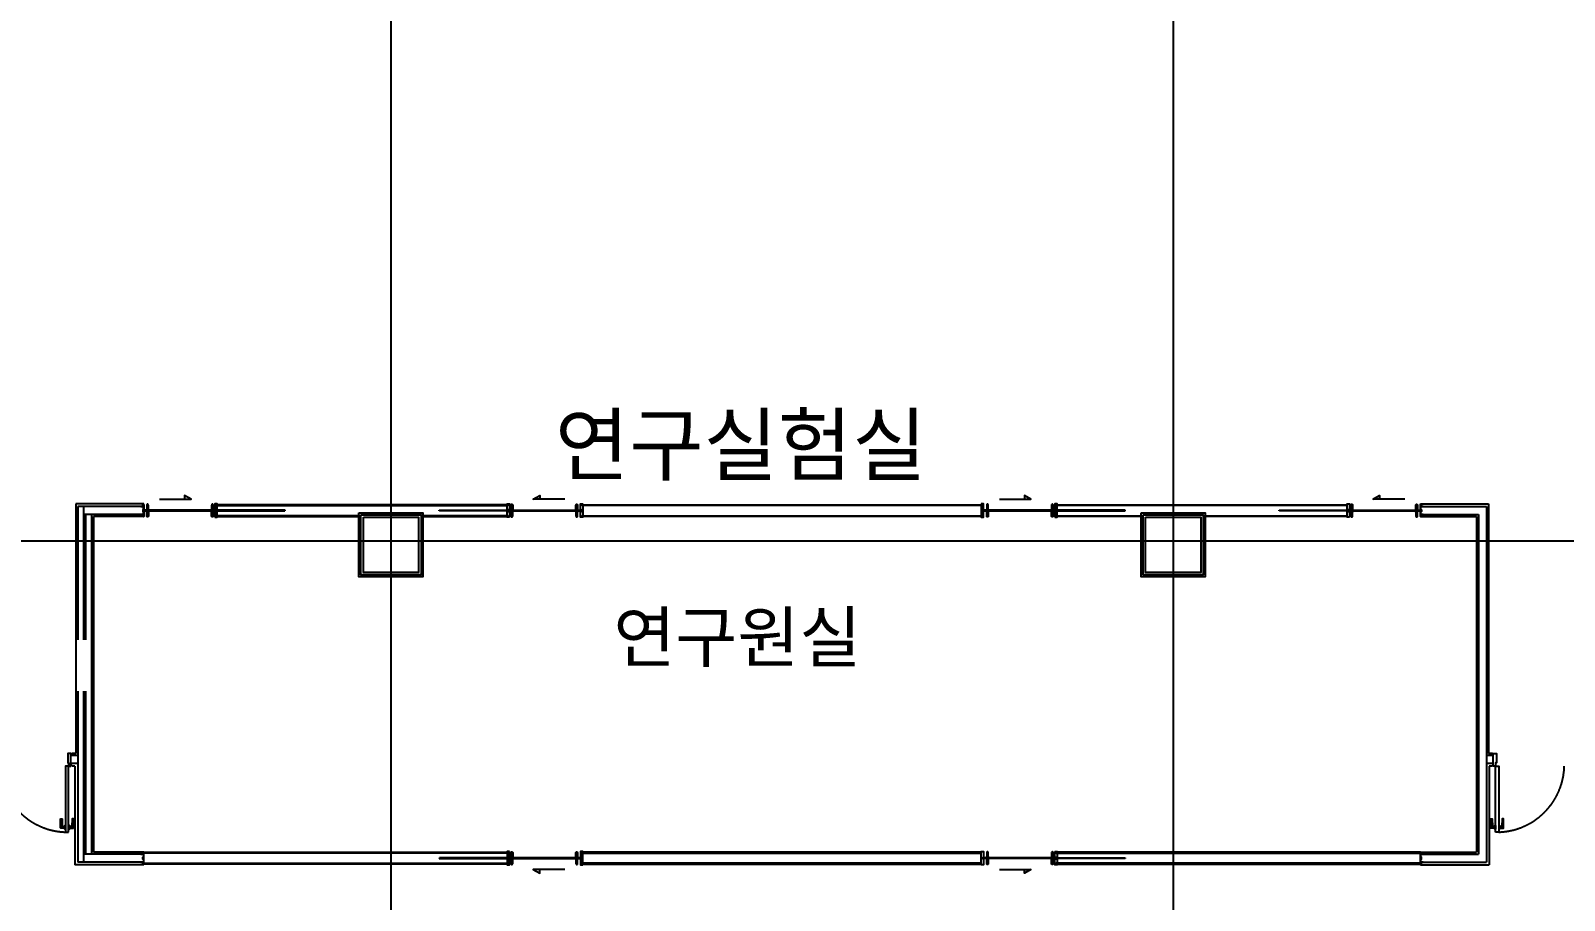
# Model space of a CAD drawing. Header units: metres. Extents: x 630750 to 860239, y 578133 to 726633.
# Drawn here: x 713644 to 733054, y 671261 to 682271 of the extents above; entities that cross this region are included whole.
import ezdxf

# ---------------------------------------------------------------- set-up
doc = ezdxf.new("R2010")
doc.units = ezdxf.units.M
doc.header["$LTSCALE"] = 300
for name, pattern in [('3232$0$HIDDEN', [0.375, 0.25, -0.125]), ('3232$0$업무시설_xr-base$0$CONTINOUS', [0]), ('DASHDOT', [25.4, 12.7, -6.35, 0, -6.35]), ('업무시설_xr-base$0$CONTINOUS', [0])]:
    doc.linetypes.add(name, pattern=pattern)
for name, color, linetype in [('3232$0$KUK-DOOR', 4, 'Continuous'), ('3232$0$KUK-DOOR-FRAME', 4, 'Continuous'), ('3232$0$KUK-WALL-FIN 1', 30, 'Continuous'), ('3232$0$KUK-WINDOW', 4, 'Continuous'), ('A-CEN-1', 1, 'Continuous'), ('A-CON', 2, 'Continuous'), ('A-TXT', 3, 'Continuous'), ('KUK-DOOR', 4, 'Continuous'), ('KUK-DOOR-FRAME', 4, 'Continuous'), ('KUK-WALL-DRYWALL', 4, 'Continuous'), ('KUK-WALL-FIN 1', 30, 'Continuous')]:
    doc.layers.add(name, color=color, linetype=linetype)
doc.styles.add('돋움', font='')
doc.styles.get('돋움').set_extended_font_data('Dotum')

# ---------------------------------------------------------------- blocks, each defined once
blk = doc.blocks.new('3232$0$D H')
at = {"layer": '3232$0$KUK-DOOR', "color": 1}
for q in [(-383416, 245431), (-383276, 245431)]:
    blk.add_line((-383346, 245431), q, dxfattribs=at)
at = {"layer": '3232$0$KUK-DOOR', "color": 8}
for points in [[(-383356, 245421), (-383416, 245421, -0.414214), (-383426, 245431), (-383426, 245431, -0.414214), (-383416, 245441), (-383356, 245441)], [(-383351, 245411), (-383351, 245411, -0.414214), (-383356, 245416), (-383356, 245446, -0.414214), (-383351, 245451), (-383351, 245451)], [(-383341, 245411), (-383341, 245411, 0.414214), (-383336, 245416), (-383336, 245446, 0.414214), (-383341, 245451), (-383341, 245451)], [(-383336, 245421), (-383276, 245421, 0.414214), (-383266, 245431), (-383266, 245431, 0.414214), (-383276, 245441), (-383336, 245441)]]:
    blk.add_lwpolyline(points, format="xyb", close=True, dxfattribs=at)

msp = doc.modelspace()

# ---------------------------------------------------------------- linework, layer by layer
at = {"layer": '3232$0$KUK-DOOR', "color": 8}
for p, q in [((719674.4, 676199.2, 1192.4), (720614.4, 676199.2, 3419.7)), ((719674.4, 676191.2, -888.5), (720614.4, 676191.2, 3421.4)), ((726634.4, 676199.2, 1192.4), (725694.4, 676199.2, 3419.7)), ((726634.4, 676191.2, -888.5), (725694.4, 676191.2, 3421.4)), ((730304.4, 676199.2, 1192.4), (731244.4, 676199.2, 3419.7)), ((730304.4, 676191.2, -888.5), (731244.4, 676191.2, 3421.4)), ((719674.4, 671799.3, -888.5), (720614.4, 671799.3, 3421.4)), ((726634.4, 671799.3, -888.5), (725694.4, 671799.3, 3421.4)), ((719674.4, 671791.3, 1192.4), (720614.4, 671791.3, 3419.7)), ((726634.4, 671791.3, 1192.4), (725694.4, 671791.3, 3419.7))]:
    msp.add_line(p, q, dxfattribs=at)
at = {"layer": '3232$0$KUK-DOOR', "color": 1, "ltscale": 30, "elevation": 0}
for points in [[(715274.1, 676339.6), (715673.7, 676339.6), (715591.7, 676385.3), (715591.7, 676339.6)], [(720404.7, 676339.6), (720005.1, 676339.6), (720087.2, 676385.3), (720087.2, 676339.6)], [(725904.1, 676339.6), (726303.7, 676339.6), (726221.7, 676385.3), (726221.7, 676339.6)], [(731034.7, 676339.6), (730635.1, 676339.6), (730717.2, 676385.3), (730717.2, 676339.6)], [(720404.7, 671650.9), (720005.1, 671650.9), (720087.2, 671605.1), (720087.2, 671650.9)], [(725904.1, 671650.9), (726303.7, 671650.9), (726221.7, 671605.1), (726221.7, 671650.9)]]:
    msp.add_lwpolyline(points, dxfattribs=at)
at = {"layer": '3232$0$KUK-DOOR', "elevation": 0}
for points in [[(716003.4, 676200.2), (715065.4, 676200.2), (715064.4, 676199.2), (715064.4, 676191.2), (715065.4, 676190.2), (716003.4, 676190.2), (716004.4, 676191.2), (716004.4, 676199.2), (716003.4, 676200.2)], [(719675.4, 676200.2), (720613.4, 676200.2), (720614.4, 676199.2), (720614.4, 676191.2), (720613.4, 676190.2), (719675.4, 676190.2), (719674.4, 676191.2), (719674.4, 676199.2), (719675.4, 676200.2)], [(726633.4, 676200.2), (725695.4, 676200.2), (725694.4, 676199.2), (725694.4, 676191.2), (725695.4, 676190.2), (726633.4, 676190.2), (726634.4, 676191.2), (726634.4, 676199.2), (726633.4, 676200.2)], [(730305.4, 676200.2), (731243.4, 676200.2), (731244.4, 676199.2), (731244.4, 676191.2), (731243.4, 676190.2), (730305.4, 676190.2), (730304.4, 676191.2), (730304.4, 676199.2), (730305.4, 676200.2)], [(719675.4, 671790.3), (720613.4, 671790.3), (720614.4, 671791.3), (720614.4, 671799.3), (720613.4, 671800.3), (719675.4, 671800.3), (719674.4, 671799.3), (719674.4, 671791.3), (719675.4, 671790.3)], [(726633.4, 671790.3), (725695.4, 671790.3), (725694.4, 671791.3), (725694.4, 671799.3), (725695.4, 671800.3), (726633.4, 671800.3), (726634.4, 671799.3), (726634.4, 671791.3), (726633.4, 671790.3)]]:
    msp.add_lwpolyline(points, dxfattribs=at)
at = {"layer": '3232$0$KUK-DOOR', "color": 5, "linetype": '3232$0$HIDDEN', "ltscale": 0.1, "elevation": 0}
for points in [[(716863.4, 676200.2), (715885.4, 676200.2), (715884.4, 676199.2), (715884.4, 676191.2), (715885.4, 676190.2), (716863.4, 676190.2), (716864.4, 676191.2), (716864.4, 676199.2), (716863.4, 676200.2)], [(718815.4, 676200.2), (719793.4, 676200.2), (719794.4, 676199.2), (719794.4, 676191.2), (719793.4, 676190.2), (718815.4, 676190.2), (718814.4, 676191.2), (718814.4, 676199.2), (718815.4, 676200.2)], [(727493.4, 676200.2), (726515.4, 676200.2), (726514.4, 676199.2), (726514.4, 676191.2), (726515.4, 676190.2), (727493.4, 676190.2), (727494.4, 676191.2), (727494.4, 676199.2), (727493.4, 676200.2)], [(729445.4, 676200.2), (730423.4, 676200.2), (730424.4, 676199.2), (730424.4, 676191.2), (730423.4, 676190.2), (729445.4, 676190.2), (729444.4, 676191.2), (729444.4, 676199.2), (729445.4, 676200.2)], [(718815.4, 671790.3), (719793.4, 671790.3), (719794.4, 671791.3), (719794.4, 671799.3), (719793.4, 671800.3), (718815.4, 671800.3), (718814.4, 671799.3), (718814.4, 671791.3), (718815.4, 671790.3)], [(727493.4, 671790.3), (726515.4, 671790.3), (726514.4, 671791.3), (726514.4, 671799.3), (726515.4, 671800.3), (727493.4, 671800.3), (727494.4, 671799.3), (727494.4, 671791.3), (727493.4, 671790.3)]]:
    msp.add_lwpolyline(points, dxfattribs=at)
at = {"layer": '3232$0$KUK-DOOR-FRAME', "elevation": 0}
for points in [[(715974.4, 676205.2), (716004.4, 676205.2), (716004.4, 676280.2), (715974.4, 676280.2)], [(719704.4, 676205.2), (719674.4, 676205.2), (719674.4, 676280.2), (719704.4, 676280.2)], [(726604.4, 676205.2), (726634.4, 676205.2), (726634.4, 676280.2), (726604.4, 676280.2)], [(730334.4, 676205.2), (730304.4, 676205.2), (730304.4, 676280.2), (730334.4, 676280.2)], [(715974.4, 676110.2), (716004.4, 676110.2), (716004.4, 676185.2), (715974.4, 676185.2)], [(719704.4, 676110.2), (719674.4, 676110.2), (719674.4, 676185.2), (719704.4, 676185.2)], [(726604.4, 676110.2), (726634.4, 676110.2), (726634.4, 676185.2), (726604.4, 676185.2)], [(730334.4, 676110.2), (730304.4, 676110.2), (730304.4, 676185.2), (730334.4, 676185.2)], [(719704.4, 671880.3), (719674.4, 671880.3), (719674.4, 671805.3), (719704.4, 671805.3)], [(726604.4, 671880.3), (726634.4, 671880.3), (726634.4, 671805.3), (726604.4, 671805.3)], [(719704.4, 671785.3), (719674.4, 671785.3), (719674.4, 671710.3), (719704.4, 671710.3)], [(726604.4, 671785.3), (726634.4, 671785.3), (726634.4, 671710.3), (726604.4, 671710.3)]]:
    msp.add_lwpolyline(points, close=True, dxfattribs=at)
for points in [[(720634.4, 676280.2), (720634.4, 676110.2), (720604.4, 676110.2), (720604.4, 676185.2), (720614.4, 676185.2), (720614.4, 676205.2), (720604.4, 676205.2), (720604.4, 676280.2), (720634.4, 676280.2)], [(725674.4, 676280.2), (725674.4, 676110.2), (725704.4, 676110.2), (725704.4, 676185.2), (725694.4, 676185.2), (725694.4, 676205.2), (725704.4, 676205.2), (725704.4, 676280.2), (725674.4, 676280.2)], [(720634.4, 671710.3), (720634.4, 671880.3), (720604.4, 671880.3), (720604.4, 671805.3), (720614.4, 671805.3), (720614.4, 671785.3), (720604.4, 671785.3), (720604.4, 671710.3), (720634.4, 671710.3)], [(725674.4, 671710.3), (725674.4, 671880.3), (725704.4, 671880.3), (725704.4, 671805.3), (725694.4, 671805.3), (725694.4, 671785.3), (725704.4, 671785.3), (725704.4, 671710.3), (725674.4, 671710.3)]]:
    msp.add_lwpolyline(points, dxfattribs=at)
at = {"layer": '3232$0$KUK-WALL-FIN 1'}
for p, q in [((715074.4, 676270.2, 0), (715074.4, 676280.2, 0)), ((715074.4, 676270.2, 0), (715074.4, 676280.2, 0)), ((731234.4, 676270.2, 0), (731234.4, 676280.2, 0)), ((715074.4, 671720.2, 0), (715074.4, 671710.2, 0)), ((715074.4, 671720.2, 0), (715074.4, 671710.2, 0)), ((715074.4, 671720.2, 0), (715074.4, 671710.2, 0)), ((731234.4, 671720.2, 0), (731234.4, 671710.2, 0))]:
    msp.add_line(p, q, dxfattribs=at)
at = {"layer": '3232$0$KUK-WALL-FIN 1', "color": 3, "elevation": 0}
for points in [[(715039.4, 676246.8), (715064.4, 676246.8), (715064.4, 676270.2), (715074.4, 676270.2), (715074.4, 676205.2)], [(715072.8, 676206.8), (715072.8, 676268.6), (715066, 676268.6), (715066, 676245.2), (715039.4, 676245.2), (715039.4, 676246.8)], [(731269.4, 676246.8), (731244.4, 676246.8), (731244.4, 676270.2), (731234.4, 676270.2), (731234.4, 676205.2)], [(731236, 676206.8), (731236, 676268.6), (731242.8, 676268.6), (731242.8, 676245.2), (731269.4, 676245.2), (731269.4, 676246.8)], [(715074.4, 676185.2), (715074.4, 676120.2), (715064.4, 676120.2), (715064.4, 676143.6), (715039.4, 676143.6), (715039.4, 676145.2), (715066, 676145.2), (715066, 676121.8), (715072.8, 676121.8), (715072.8, 676183.6)], [(715072.8, 676206.8), (715062.8, 676206.8), (715062.8, 676183.6), (715072.8, 676183.6)], [(715074.4, 676205.2), (715064.4, 676205.2), (715064.4, 676185.2), (715074.4, 676185.2)], [(731234.4, 676205.2), (731244.4, 676205.2), (731244.4, 676185.2), (731234.4, 676185.2)], [(731234.4, 676185.2), (731234.4, 676120.2), (731244.4, 676120.2), (731244.4, 676143.6), (731269.4, 676143.6), (731269.4, 676145.2), (731242.8, 676145.2), (731242.8, 676121.8), (731236, 676121.8), (731236, 676183.6)], [(731236, 676206.8), (731246, 676206.8), (731246, 676183.6), (731236, 676183.6)], [(715074.4, 671805.2), (715074.4, 671870.2), (715064.4, 671870.2), (715064.4, 671846.8), (715039.4, 671846.8), (715039.4, 671845.2), (715066, 671845.2), (715066, 671868.6), (715072.8, 671868.6), (715072.8, 671806.8)], [(715072.8, 671783.7), (715072.8, 671783.7), (715072.8, 671806.8), (715072.8, 671806.8)], [(715074.4, 671785.3), (715074.4, 671785.3), (715074.4, 671805.2), (715074.4, 671805.2)], [(731234.4, 671805.2), (731234.4, 671870.2), (731244.4, 671870.2), (731244.4, 671846.8), (731269.4, 671846.8), (731269.4, 671845.2), (731242.8, 671845.2), (731242.8, 671868.6), (731236, 671868.6), (731236, 671806.8)], [(731234.4, 671785.2), (731234.4, 671785.2), (731234.4, 671805.2), (731234.4, 671805.2)], [(731236, 671783.6), (731236, 671783.6), (731236, 671806.8), (731236, 671806.8)], [(715039.4, 671743.6), (715064.4, 671743.6), (715064.4, 671720.2), (715074.4, 671720.2), (715074.4, 671785.3)], [(715072.8, 671783.7), (715072.8, 671721.8), (715066, 671721.8), (715066, 671745.2), (715039.4, 671745.2), (715039.4, 671743.6)], [(731269.4, 671743.6), (731244.4, 671743.6), (731244.4, 671720.2), (731234.4, 671720.2), (731234.4, 671785.2)], [(731236, 671783.6), (731236, 671721.8), (731242.8, 671721.8), (731242.8, 671745.2), (731269.4, 671745.2), (731269.4, 671743.6)]]:
    msp.add_lwpolyline(points, dxfattribs=at)
at = {"layer": '3232$0$KUK-WINDOW', "linetype": '3232$0$업무시설_xr-base$0$CONTINOUS', "elevation": 0}
for points in [[(716004.4, 676260.2), (719684.4, 676260.2), (719684.4, 676270.2), (716004.4, 676270.2)], [(725674.4, 676260.2), (720624.4, 676260.2), (720624.4, 676270.2), (725674.4, 676270.2)], [(730304.4, 676260.2), (726624.4, 676260.2), (726624.4, 676270.2), (730304.4, 676270.2)], [(717799.4, 676130.2), (716004.4, 676130.2)], [(716004.4, 676120.2), (717799.4, 676120.2)], [(718609.4, 676120.2), (719684.4, 676120.2), (719684.4, 676130.2), (718609.4, 676130.2)], [(725674.4, 676120.2), (720624.4, 676120.2), (720624.4, 676130.2), (725674.4, 676130.2)], [(727699.4, 676120.2), (726624.4, 676120.2), (726624.4, 676130.2), (727699.4, 676130.2)], [(728509.4, 676130.2), (730304.4, 676130.2)], [(730304.4, 676120.2), (728509.4, 676120.2)], [(715074.4, 671870.3), (718609.4, 671870.3)], [(718609.4, 671860.3), (715074.4, 671860.3)], [(718609.4, 671870.3), (719684.4, 671870.3), (719684.4, 671860.3), (718609.4, 671860.3)], [(725674.4, 671870.3), (720624.4, 671870.3), (720624.4, 671860.3), (725674.4, 671860.3)], [(731234.4, 671870.2), (726624.4, 671870.3), (726624.4, 671860.3), (731234.4, 671860.3)], [(715074.4, 671730.3), (719684.4, 671730.3), (719684.4, 671720.3), (715074.4, 671720.3)], [(725674.4, 671730.3), (720624.4, 671730.3), (720624.4, 671720.3), (725674.4, 671720.3)], [(731234.4, 671730.3), (726624.4, 671730.3), (726624.4, 671720.3), (731234.4, 671720.3)]]:
    msp.add_lwpolyline(points, dxfattribs=at)
at = {"layer": 'A-CEN-1', "linetype": 'Continuous'}
for p, q in [((718204.4, 706258.8, 0), (718204.4, 640745.8, 0)), ((728104.4, 706258.8, 0), (728104.4, 608420.8, 0)), ((795684.4, 675810.2, 0), (657202.6, 675810.2, 0))]:
    msp.add_line(p, q, dxfattribs=at)
at = {"layer": 'A-CON', "elevation": 0}
for points in [[(717854.4, 676110.2), (718554.4, 676110.2), (718554.4, 675410.2), (717854.4, 675410.2)], [(727754.4, 676110.2), (728454.4, 676110.2), (728454.4, 675410.2), (727754.4, 675410.2)]]:
    msp.add_lwpolyline(points, close=True, dxfattribs=at)
at = {"layer": 'A-CON'}
for points in [[(717854.4, 676110.2), (718554.4, 676110.2), (718554.4, 675410.2), (717854.4, 675410.2)], [(727754.4, 676110.2), (728454.4, 676110.2), (728454.4, 675410.2), (727754.4, 675410.2)]]:
    msp.add_lwpolyline(points, close=True, dxfattribs=at)
at = {"layer": 'KUK-DOOR'}
for points in [[(714124.4, 672125.2), (714124.4, 672960.2), (714084.4, 672960.2), (714084.4, 672125.2)], [(732184.4, 672125.2), (732184.4, 672960.2), (732224.4, 672960.2), (732224.4, 672125.2)]]:
    msp.add_lwpolyline(points, close=True, dxfattribs=at)
at = {"layer": 'KUK-DOOR', "color": 251, "elevation": -9848.1}
for points in [[(714084.4, 672162.7), (714074.4, 672162.7), (714074.4, 672175.2), (714026.4, 672175.2, -0.4660446), (714023.4, 672178.8), (714023.4, 672290.7, -0.4142136), (714025.4, 672292.7), (714039.4, 672292.7, -0.4142136), (714041.4, 672290.7), (714043.4, 672198.2, 0.4270096), (714046.7, 672195.2), (714074.4, 672195.2), (714074.4, 672207.7), (714084.4, 672207.7), (714084.4, 672162.7), (714074.4, 672162.7), (714074.4, 672195.2)], [(714124.4, 672162.7), (714134.4, 672162.7), (714134.4, 672175.2), (714182.4, 672175.2, 0.4660446), (714185.4, 672178.8), (714185.4, 672290.7, 0.4142136), (714183.4, 672292.7), (714169.4, 672292.7, 0.4142136), (714167.4, 672290.7), (714165.4, 672198.2, -0.4270096), (714162.1, 672195.2), (714134.4, 672195.2), (714134.4, 672207.7), (714124.4, 672207.7), (714124.4, 672162.7), (714134.4, 672162.7), (714134.4, 672195.2)], [(732184.4, 672162.7), (732174.4, 672162.7), (732174.4, 672175.2), (732126.4, 672175.2, -0.4660446), (732123.4, 672178.8), (732123.4, 672290.7, -0.4142136), (732125.4, 672292.7), (732139.4, 672292.7, -0.4142136), (732141.4, 672290.7), (732143.4, 672198.2, 0.4270096), (732146.7, 672195.2), (732174.4, 672195.2), (732174.4, 672207.7), (732184.4, 672207.7), (732184.4, 672162.7), (732174.4, 672162.7), (732174.4, 672195.2)], [(732224.4, 672162.7), (732234.4, 672162.7), (732234.4, 672175.2), (732282.4, 672175.2, 0.4660446), (732285.4, 672178.8), (732285.4, 672290.7, 0.4142136), (732283.4, 672292.7), (732269.4, 672292.7, 0.4142136), (732267.4, 672290.7), (732265.4, 672198.2, -0.4270096), (732262.1, 672195.2), (732234.4, 672195.2), (732234.4, 672207.7), (732224.4, 672207.7), (732224.4, 672162.7), (732234.4, 672162.7), (732234.4, 672195.2)]]:
    msp.add_lwpolyline(points, format="xyb", dxfattribs=at)
at = {"layer": 'KUK-DOOR', "color": 1, "linetype": 'DASHDOT'}
for centre, start, end in [((714112.9, 672983.6), 181.55624, 268.09962), ((732195.9, 672983.6), 271.90038, 358.44376)]:
    msp.add_arc(centre, 858.8, start, end, dxfattribs=at)
at = {"layer": 'KUK-DOOR-FRAME'}
for points in [[(714154.4, 672960.2), (714154.4, 673120.2), (714114.4, 673120.2), (714114.4, 673002.2), (714124.4, 673002.2), (714124.4, 672960.2), (714154.4, 672960.2)], [(732154.4, 672960.2), (732154.4, 673120.2), (732194.4, 673120.2), (732194.4, 673002.2), (732184.4, 673002.2), (732184.4, 672960.2), (732154.4, 672960.2)]]:
    msp.add_lwpolyline(points, dxfattribs=at)
at = {"layer": 'KUK-WALL-DRYWALL'}
for p, q in [((714239.4, 676245.2), (714239.4, 674560.2)), ((715072.8, 676245.2), (714239.4, 676245.2)), ((714314.4, 676245.2), (714314.4, 674560.2)), ((715072.8, 676145.2), (714314.4, 676145.2)), ((714339.4, 676145.2, 0), (714339.4, 674560.2, 0)), ((714414.4, 676145.2, 0), (714414.4, 671845.2, 0)), ((731236, 676245.2), (732069.4, 676245.2)), ((731236, 676145.2), (731969.4, 676145.2)), ((731969.4, 676145.2, 0), (731969.4, 671845.2, 0)), ((732069.4, 676245.2), (732069.4, 671745.2)), ((714239.4, 673910.2), (714239.4, 671745.2)), ((714314.4, 673910.2), (714314.4, 671745.2)), ((714339.4, 673910.2, 0), (714339.4, 671845.2, 0)), ((714239.4, 673095.2), (714154.4, 673095.2)), ((714239.4, 672995.2), (714154.4, 672995.2)), ((732154.4, 673095.2), (732069.4, 673095.2)), ((732154.4, 672995.2), (732069.4, 672995.2)), ((715072.8, 671845.2), (714314.4, 671845.2)), ((731236, 671845.2), (731969.4, 671845.2)), ((715072.8, 671745.2), (714239.4, 671745.2)), ((731236, 671745.2), (732069.4, 671745.2))]:
    msp.add_line(p, q, dxfattribs=at)
for points in [[(717824.4, 676140.2), (718584.4, 676140.2), (718584.4, 675380.2), (717824.4, 675380.2)], [(727724.4, 676140.2), (728484.4, 676140.2), (728484.4, 675380.2), (727724.4, 675380.2)]]:
    msp.add_lwpolyline(points, close=True, dxfattribs=at)
at = {"layer": 'KUK-WALL-FIN 1'}
for p, q in [((714214.4, 676280.2, 0), (714214.4, 673120.2)), ((715074.4, 676280.2), (714214.4, 676280.2)), ((715074.4, 676270.2), (715074.4, 676280.2)), ((731234.4, 676280.2), (732094.4, 676280.2)), ((731234.4, 676270.2), (731234.4, 676280.2)), ((732094.4, 676280.2, 0), (732094.4, 673120.2)), ((714439.4, 676120.2, 0), (714439.4, 671870.2, 0)), ((715064.4, 676120.2), (714439.4, 676120.2, 0)), ((731244.4, 676120.2), (731944.4, 676120.2)), ((731944.4, 676120.2, 0), (731944.4, 671870.2)), ((714214.4, 673120.2), (714164.4, 673120.2)), ((714204.4, 672960.2), (714164.4, 672960.2)), ((714204.4, 672960.2), (714204.4, 671710.2)), ((732144.4, 673120.2), (732094.4, 673120.2)), ((732144.4, 672960.2), (732104.4, 672960.2)), ((732104.4, 672960.2), (732104.4, 671710.2)), ((715064.4, 671870.2), (714439.4, 671870.2, 0)), ((731244.4, 671870.2), (731944.4, 671870.2)), ((715074.4, 671710.2), (714204.4, 671710.2)), ((715074.4, 671720.2), (715074.4, 671710.2)), ((731234.4, 671720.2), (731234.4, 671710.2)), ((731234.4, 671710.2), (732104.4, 671710.2))]:
    msp.add_line(p, q, dxfattribs=at)
at = {"layer": 'KUK-WALL-FIN 1', "color": 3}
for points in [[(715039.4, 676246.8), (715064.4, 676246.8), (715064.4, 676270.2), (715074.4, 676270.2), (715074.4, 676225.2)], [(715072.8, 676226.8), (715072.8, 676268.6), (715066, 676268.6), (715066, 676245.2), (715039.4, 676245.2), (715039.4, 676246.8)], [(731269.4, 676246.8), (731244.4, 676246.8), (731244.4, 676270.2), (731234.4, 676270.2), (731234.4, 676225.2)], [(731236, 676226.8), (731236, 676268.6), (731242.8, 676268.6), (731242.8, 676245.2), (731269.4, 676245.2), (731269.4, 676246.8)], [(715074.4, 676185.2), (715074.4, 676120.2), (715064.4, 676120.2), (715064.4, 676143.6), (715039.4, 676143.6), (715039.4, 676145.2), (715066, 676145.2), (715066, 676121.8), (715072.8, 676121.8), (715072.8, 676183.6)], [(731234.4, 676185.2), (731234.4, 676120.2), (731244.4, 676120.2), (731244.4, 676143.6), (731269.4, 676143.6), (731269.4, 676145.2), (731242.8, 676145.2), (731242.8, 676121.8), (731236, 676121.8), (731236, 676183.6)], [(715074.4, 671805.2), (715074.4, 671870.2), (715064.4, 671870.2), (715064.4, 671846.8), (715039.4, 671846.8), (715039.4, 671845.2), (715066, 671845.2), (715066, 671868.6), (715072.8, 671868.6), (715072.8, 671806.8)], [(715072.8, 671783.6), (715062.8, 671783.6), (715062.8, 671806.8), (715072.8, 671806.8)], [(715074.4, 671785.2), (715064.4, 671785.2), (715064.4, 671805.2), (715074.4, 671805.2)], [(731234.4, 671805.2), (731234.4, 671870.2), (731244.4, 671870.2), (731244.4, 671846.8), (731269.4, 671846.8), (731269.4, 671845.2), (731242.8, 671845.2), (731242.8, 671868.6), (731236, 671868.6), (731236, 671806.8)], [(731234.4, 671785.2), (731244.4, 671785.2), (731244.4, 671805.2), (731234.4, 671805.2)], [(731236, 671783.6), (731246, 671783.6), (731246, 671806.8), (731236, 671806.8)], [(715039.4, 671743.6), (715064.4, 671743.6), (715064.4, 671720.2), (715074.4, 671720.2), (715074.4, 671785.2)], [(715072.8, 671783.6), (715072.8, 671721.8), (715066, 671721.8), (715066, 671745.2), (715039.4, 671745.2), (715039.4, 671743.6)], [(731269.4, 671743.6), (731244.4, 671743.6), (731244.4, 671720.2), (731234.4, 671720.2), (731234.4, 671785.2)], [(731236, 671783.6), (731236, 671721.8), (731242.8, 671721.8), (731242.8, 671745.2), (731269.4, 671745.2), (731269.4, 671743.6)]]:
    msp.add_lwpolyline(points, dxfattribs=at)
at = {"layer": 'KUK-WALL-FIN 1'}
for points in [[(717799.4, 676165.2), (718609.4, 676165.2), (718609.4, 675355.2), (717799.4, 675355.2)], [(727699.4, 676165.2), (728509.4, 676165.2), (728509.4, 675355.2), (727699.4, 675355.2)]]:
    msp.add_lwpolyline(points, close=True, dxfattribs=at)
at = {"layer": 'KUK-WALL-FIN 1', "linetype": '업무시설_xr-base$0$CONTINOUS'}
for points in [[(714164.4, 673120.2), (714164.4, 673110.2), (714154.4, 673110.2), (714154.4, 673120.2)], [(714164.4, 672960.2), (714164.4, 672970.2), (714154.4, 672970.2), (714154.4, 672960.2)], [(732154.4, 673120.2), (732154.4, 673110.2), (732144.4, 673110.2), (732144.4, 673120.2)], [(732154.4, 672960.2), (732154.4, 672970.2), (732144.4, 672970.2), (732144.4, 672960.2)]]:
    msp.add_lwpolyline(points, dxfattribs=at)

# ---------------------------------------------------------------- block references
at = {"layer": '3232$0$KUK-DOOR', "xscale": -1}
for p, rotation in [((960554.5, 292849.3, 0), 90), ((961375.5, 292849.3, 0), 90), ((971184.5, 292849.3, 0), 90), ((972005.5, 292849.3, 0), 90), ((474303.3, 1055141.1, 0), 270), ((475124.3, 1055141.1, 0), 270)]:
    msp.add_blockref('3232$0$D H', p, dxfattribs=dict(at, rotation=rotation))
at = {"layer": '3232$0$KUK-DOOR'}
for p, rotation in [((474303.3, 292849.3, 0), 270), ((475124.3, 292849.3, 0), 270), ((484933.3, 292849.3, 0), 270), ((485754.3, 292849.3, 0), 270), ((971184.5, 1055141.1, 0), 90), ((972005.5, 1055141.1, 0), 90)]:
    msp.add_blockref('3232$0$D H', p, dxfattribs=dict(at, rotation=rotation))

# ---------------------------------------------------------------- texts
at = {"layer": 'A-TXT', "color": 3, "style": '돋움'}
for s, height, p in [('연구실험실', 750, (720278.5, 676654, 0)), ('연구실험실', 750, (720278.5, 676654, 0)), ('연구원실', 625, (721019.6, 674280.5, 0)), ('연구원실', 625, (721019.6, 674280.5, 0))]:
    msp.add_text(s, height=height, rotation=0.00001, dxfattribs=at).set_placement(p)

doc.saveas('drawing.dxf')
